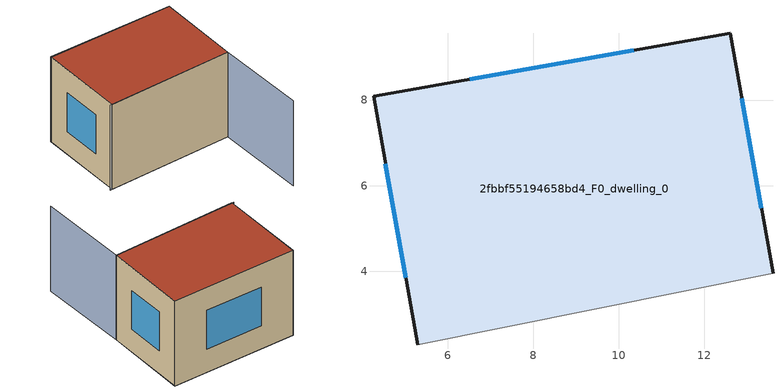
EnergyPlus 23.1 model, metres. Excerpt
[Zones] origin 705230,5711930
2fbbf55194658bd4_F0_dwelling_0
 floor ground (EU_floor_Construction): 13.6,3.95 12.61,9.56 4.27,8.09 5.3,2.28 z0
 wall outside (EU_wall_Construction): 5.3,2.28 4.27,8.09 12.61,9.56 13.6,3.95 z0:6
 wall adiabatic (EU_wall_Construction): 13.6,3.95 5.3,2.28 z0:6
 window (EU_Window_Construction): 6.52,8.48 10.35,9.16 / 12.88,8.04 13.34,5.47 / 5.02,3.85 4.55,6.52 z1.62:4.38
 roof outside (EU_roof_Construction): 12.61,9.56 13.6,3.95 5.3,2.28 4.27,8.09 z6
shading: 5.17,2.28 13.61,3.95 / 13.61,3.95 14.8,-2.05 z0:6
[Building]
EU S2 Campaign: North Axis=0; Terrain=City; Solar Distribution=FullExterior
[Site:Location]
London: Latitude=51.5; Longitude=-0.5; Time Zone=0; Elevation=25
[SizingPeriod:WeatherFileDays]
AnnualSizingPeriod: Begin Month=1; Begin Day of Month=1; End Month=12; End Day of Month=31; Day of Week for Start Day=Monday; Use Weather File Daylight Saving Period=No; Use Weather File Rain and Snow Indicators=No
[MATERIAL]
EU_InternalMass_Material: Roughness=MediumRough; Thickness=0.1; Conductivity=1; Density=1800; Specific Heat=900; Thermal Absorptance=0.9; Solar Absorptance=0.7; Visible Absorptance=0.7
[MATERIAL:NOMASS] Roughness=MediumRough; Thermal Absorptance=0.9; Solar Absorptance=0.7; Visible Absorptance=0.7
Name | Thermal Resistance
EU_wall_NoMass | 0.727863
EU_roof_NoMass | 0.773354
EU_floor_NoMass | 1.79329
[WINDOWMATERIAL:SIMPLEGLAZINGSYSTEM]
EU_Window_SimpleGlazing: UFactor=2.58614; Solar Heat Gain Coefficient=0.76; Visible Transmittance=0.76
[CONSTRUCTION]
EU_wall_Construction: EU_wall_NoMass
EU_roof_Construction: EU_roof_NoMass
EU_floor_Construction: EU_floor_NoMass
EU_InternalMass_Construction: EU_InternalMass_Material
EU_Window_Construction: EU_Window_SimpleGlazing
[ZONE]
2fbbf55194658bd4_F0_dwelling_0: Type=1; Multiplier=1; Ceiling Height=autocalculate; Volume=294.451; Floor Area=autocalculate; Part of Total Floor Area=Yes
[INTERNALMASS]
2fbbf55194658bd4_F0_dwelling_0_EU_InternalMass: Construction=EU_InternalMass_Construction; Zone or ZoneList=2fbbf55194658bd4_F0_dwelling_0; Surface Area=49.0752
[OTHEREQUIPMENT]
EU_Step8_InternalGain_2fbbf55194658bd4_F0_dwelling_0_f000: Fuel Type=Electricity; Zone or ZoneList or Space or SpaceList=2fbbf55194658bd4_F0_dwelling_0; Schedule=EU_Step8_GainSchedule_2fbbf55194658bd4_F0_dwelling_0_f000; Design Level Calculation Method=Watts/Area; Power per Zone Floor Area=1; Fraction Latent=0; Fraction Radiant=0; Fraction Lost=0; Carbon Dioxide Generation Rate=0; EndUse Subcategory=EU_Step8_InternalGains
[ZONEVENTILATION:DESIGNFLOWRATE]
EU_ConstantAir_2fbbf55194658bd4_F0_dwelling_0: Zone or ZoneList or Space or SpaceList=2fbbf55194658bd4_F0_dwelling_0; Schedule=EU_AlwaysOn; Design Flow Rate Calculation Method=AirChanges/Hour; Air Changes per Hour=0.484901; Ventilation Type=Natural; Fan Pressure Rise=0; Fan Total Efficiency=1; Constant Term Coefficient=1; Temperature Term Coefficient=0; Velocity Term Coefficient=0; Velocity Squared Term Coefficient=0; Minimum Indoor Temperature=-100; Maximum Indoor Temperature=100; Delta Temperature=-100; Minimum Outdoor Temperature=-100; Maximum Outdoor Temperature=100; Maximum Wind Speed=40
[HVACTEMPLATE:THERMOSTAT]
EU_HeatOnly_2fbbf55194658bd4_F0_dwelling_0: Constant Heating Setpoint=20; Constant Cooling Setpoint=50
[HVACTEMPLATE:ZONE:IDEALLOADSAIRSYSTEM]
2fbbf55194658bd4_F0_dwelling_0: Template Thermostat=EU_HeatOnly_2fbbf55194658bd4_F0_dwelling_0; System Availability Schedule=EU_AlwaysOn; Maximum Heating Supply Air Temperature=50; Minimum Cooling Supply Air Temperature=13; Maximum Heating Supply Air Humidity Ratio=0.0156; Minimum Cooling Supply Air Humidity Ratio=0.0077; Heating Limit=NoLimit; Cooling Limit=NoLimit; Heating Availability Schedule=EU_AlwaysOn; Cooling Availability Schedule=EU_CoolingOff; Dehumidification Control Type=ConstantSensibleHeatRatio; Cooling Sensible Heat Ratio=0.7; Dehumidification Setpoint=60; Humidification Control Type=None; Humidification Setpoint=30; Outdoor Air Method=None; Outdoor Air Flow Rate per Person=0.00944; Outdoor Air Flow Rate per Zone Floor Area=0; Outdoor Air Flow Rate per Zone=0; Demand Controlled Ventilation Type=None; Outdoor Air Economizer Type=NoEconomizer; Heat Recovery Type=None; Sensible Heat Recovery Effectiveness=0.7; Latent Heat Recovery Effectiveness=0.65
[SIZING:ZONE]
2fbbf55194658bd4_F0_dwelling_0: Zone Cooling Design Supply Air Temperature Input Method=SupplyAirTemperature; Zone Cooling Design Supply Air Temperature=13; Zone Heating Design Supply Air Temperature Input Method=SupplyAirTemperature; Zone Heating Design Supply Air Temperature=50; Zone Cooling Design Supply Air Humidity Ratio=0.008; Zone Heating Design Supply Air Humidity Ratio=0.008; Cooling Design Air Flow Method=DesignDay; Cooling Design Air Flow Rate=0; Cooling Minimum Air Flow per Zone Floor Area=0.000762; Cooling Minimum Air Flow=0; Cooling Minimum Air Flow Fraction=0.2; Heating Design Air Flow Method=DesignDay; Heating Design Air Flow Rate=0; Heating Maximum Air Flow per Zone Floor Area=0.002032; Heating Maximum Air Flow=0.141576; Heating Maximum Air Flow Fraction=0.3; Account for Dedicated Outdoor Air System=No; Dedicated Outdoor Air System Control Strategy=NeutralSupplyAir; Dedicated Outdoor Air Low Setpoint Temperature for Design=autosize; Dedicated Outdoor Air High Setpoint Temperature for Design=autosize; Zone Load Sizing Method=Sensible Load Only No Latent Load; Zone Latent Cooling Design Supply Air Humidity Ratio Input Method=HumidityRatioDifference; Zone Cooling Design Supply Air Humidity Ratio Difference=0.005; Zone Latent Heating Design Supply Air Humidity Ratio Input Method=HumidityRatioDifference; Zone Humidification Design Supply Air Humidity Ratio Difference=0.005
[SCHEDULE:CONSTANT]
Name | Hourly Value
EU_AlwaysOn | 1
EU_CoolingOff | 0
[SCHEDULE:FILE]
EU_Step8_GainSchedule_2fbbf55194658bd4_F0_dwelling_0_f000: File=../../schedules/2fbbf55194658bd4/2fbbf55194658bd4_F0_dwelling_0_f000_gain.csv; Column Number=1; Rows to Skip at Top=0; Number of Hours of Data=8760; Column Separator=Comma; Interpolate to Timestep=No; Minutes per Item=60; Adjust Schedule for Daylight Savings=Yes
